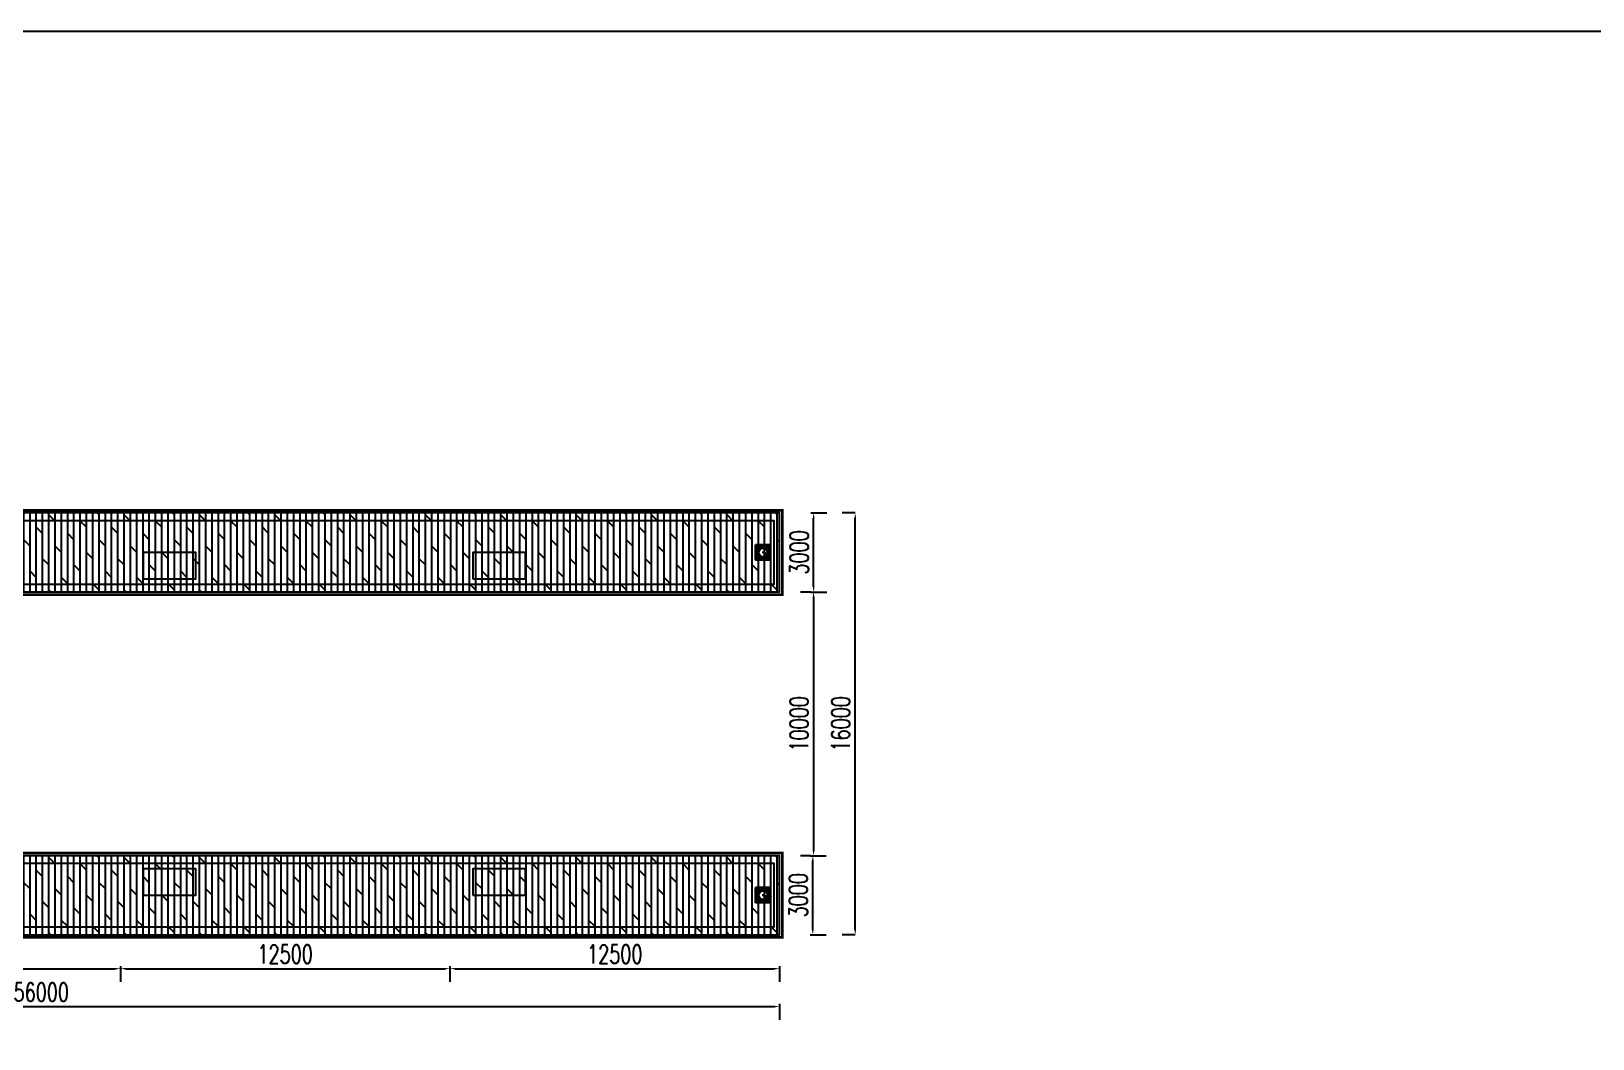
# Model space of a CAD drawing. Header units: millimetres. Extents: x -1546798 to -962116, y 1297493 to 1531173.
# Drawn here: x -1425906 to -1366688, y 1392987 to 1431195 of the extents above; entities that cross this region are included whole.
import ezdxf

# ---------------------------------------------------------------- set-up
doc = ezdxf.new("R2010")
doc.units = ezdxf.units.MM
doc.header["$LTSCALE"] = 10
doc.linetypes.add('CENTER2', pattern=[28.575, 19.05, -3.175, 3.175, -3.175])
doc.linetypes.add('DASHED2', pattern=[9.525, 6.35, -3.175])
doc.layers.get('0').update_dxf_attribs({"linetype": 'CONTINUOUS'})
doc.layers.get('DEFPOINTS').update_dxf_attribs({"linetype": 'CONTINUOUS'})
for name, color, linetype in [('W-_ANTICOLLISION防撞措施', 6, 'CONTINUOUS'), ('W-MOUNTING固定方式', 5, 'CONTINUOUS'), ('W-STEEL_FRAME钢架', 3, 'CONTINUOUS'), ('W-WOOD_FLOOR木地板', 30, 'CONTINUOUS')]:
    doc.layers.add(name, color=color, linetype=linetype)
doc.styles.add('STANDARD_T3', font='simplex.shx', dxfattribs={"width": 0.7, "bigfont": 'gbcbig.shx'})
doc.dimstyles.new('W&&200', dxfattribs={"dimtxt": 700, "dimasz": 200, "dimexe": 500, "dimexo": 600, "dimgap": 200, "dimtad": 1, "dimdec": 0, "dimzin": 0, "dimdsep": 46, "dimtxsty": 'STANDARD_T3', "dimcen": 0.09, "dimclrd": 1, "dimclre": 1, "dimclrt": 7, "dimazin": 2, "dimtfac": 1, "dimtdec": 0, "dimtix": 1, "dimtmove": 2, "dimatfit": 3, "dimfxl": 100, "dimtolj": 1, "dimtzin": 0, "dimarcsym": 0})

# ---------------------------------------------------------------- blocks, each defined once
blk = doc.blocks.new('*D186')
at = {"layer": 'DEFPOINTS', "color": 0, "transparency": 16777216}
for p in [(-1453526, 1395141), (-1397526, 1395144), (-1397526, 1394207)]:
    blk.add_point(p, dxfattribs=at)
at = {"layer": 'W-STEEL_FRAME钢架', "color": 1, "lineweight": -2, "transparency": 16777216}
for p, q in [((-1453526, 1394307), (-1453526, 1393707)), ((-1453326, 1394207), (-1397726, 1394207)), ((-1397526, 1394307), (-1397526, 1393707))]:
    blk.add_line(p, q, dxfattribs=at)
at = {"layer": 'W-STEEL_FRAME钢架', "color": 1, "transparency": 16777216}
for points in [[(-1453326, 1394241), (-1453326, 1394174), (-1453526, 1394207)], [(-1397726, 1394241), (-1397726, 1394174), (-1397526, 1394207)]]:
    blk.add_solid(points, dxfattribs=at)
at = {"layer": 'W-STEEL_FRAME钢架', "color": 7, "transparency": 16777216, "insert": (-1425526, 1394757), "char_height": 700, "attachment_point": 5, "style": 'STANDARD_T3'}
blk.add_mtext('\\A1;56000', dxfattribs=at)
blk = doc.blocks.new('*D187')
at = {"layer": 'DEFPOINTS', "color": 0, "transparency": 16777216}
for p in [(-1397526, 1399929), (-1396266, 1399929), (-1397526, 1396929)]:
    blk.add_point(p, dxfattribs=at)
at = {"layer": 'W-STEEL_FRAME钢架', "color": 1, "lineweight": -2, "transparency": 16777216}
for p, q in [((-1396366, 1399929), (-1395766, 1399929)), ((-1396266, 1397129), (-1396266, 1399729)), ((-1396366, 1396929), (-1395766, 1396929))]:
    blk.add_line(p, q, dxfattribs=at)
at = {"layer": 'W-STEEL_FRAME钢架', "color": 1, "transparency": 16777216}
for points in [[(-1396299, 1399729), (-1396232, 1399729), (-1396266, 1399929)], [(-1396299, 1397129), (-1396232, 1397129), (-1396266, 1396929)]]:
    blk.add_solid(points, dxfattribs=at)
at = {"layer": 'W-STEEL_FRAME钢架', "color": 7, "transparency": 16777216, "insert": (-1396816, 1398429), "char_height": 700, "attachment_point": 5, "rotation": 90, "style": 'STANDARD_T3'}
blk.add_mtext('\\A1;3000', dxfattribs=at)
blk = doc.blocks.new('*D188')
at = {"layer": 'DEFPOINTS', "color": 0, "transparency": 16777216}
for p in [(-1397526, 1412929), (-1396235, 1412929), (-1397526, 1409929)]:
    blk.add_point(p, dxfattribs=at)
at = {"layer": 'W-STEEL_FRAME钢架', "color": 1, "lineweight": -2, "transparency": 16777216}
for p, q in [((-1396335, 1412929), (-1395735, 1412929)), ((-1396235, 1410129), (-1396235, 1412729)), ((-1396335, 1409929), (-1395735, 1409929))]:
    blk.add_line(p, q, dxfattribs=at)
at = {"layer": 'W-STEEL_FRAME钢架', "color": 1, "transparency": 16777216}
for points in [[(-1396268, 1412729), (-1396201, 1412729), (-1396235, 1412929)], [(-1396268, 1410129), (-1396201, 1410129), (-1396235, 1409929)]]:
    blk.add_solid(points, dxfattribs=at)
at = {"layer": 'W-STEEL_FRAME钢架', "color": 7, "transparency": 16777216, "insert": (-1396785, 1411429), "char_height": 700, "attachment_point": 5, "rotation": 90, "style": 'STANDARD_T3'}
blk.add_mtext('\\A1;3000', dxfattribs=at)
blk = doc.blocks.new('*D189')
at = {"layer": 'DEFPOINTS', "color": 0, "transparency": 16777216}
for p in [(-1394658, 1412929), (-1394658, 1412929), (-1394658, 1396929)]:
    blk.add_point(p, dxfattribs=at)
at = {"layer": 'W-STEEL_FRAME钢架', "color": 1, "lineweight": -2, "transparency": 16777216}
for p, q in [((-1394658, 1412929), (-1395158, 1412929)), ((-1394658, 1397129), (-1394658, 1412729)), ((-1394658, 1396929), (-1395158, 1396929))]:
    blk.add_line(p, q, dxfattribs=at)
at = {"layer": 'W-STEEL_FRAME钢架', "color": 1, "transparency": 16777216}
for points in [[(-1394691, 1412729), (-1394624, 1412729), (-1394658, 1412929)], [(-1394691, 1397129), (-1394624, 1397129), (-1394658, 1396929)]]:
    blk.add_solid(points, dxfattribs=at)
at = {"layer": 'W-STEEL_FRAME钢架', "color": 7, "transparency": 16777216, "insert": (-1395208, 1404929), "char_height": 700, "attachment_point": 5, "rotation": 90, "style": 'STANDARD_T3'}
blk.add_mtext('\\A1;16000', dxfattribs=at)
blk = doc.blocks.new('*U310')
blk.add_lwpolyline([(-12, 0), (-12, 2.5), (12, 2.5), (12, 0)], close=True)
blk = doc.blocks.new('*U311')
at = {"color": 8, "linetype": 'Continuous', "lineweight": 15}
for p, q in [((-1, 2), (-2, 1)), ((0, 1), (0, -1)), ((-1, -2), (-2, -1))]:
    blk.add_line(p, q, dxfattribs=at)
at = {"color": 7, "linetype": 'Continuous', "lineweight": 15}
for p, q in [((16, 1), (0, 1)), ((0, 0), (19, 0)), ((16, 1), (16, 0)), ((19, -1), (19, 0)), ((0, -1), (19, -1))]:
    blk.add_line(p, q, dxfattribs=at)
for centre, radius, start, end in [((-3, 0), 2.9, 41.31782, 318.68218), ((-3, 0), 1.45, 41.31782, 318.68218), ((0, 3), 2.82, 221.31782, 270), ((0, -3), 2.82, 90, 138.68218), ((0, 3), 1.37, 221.31782, 270), ((0, -3), 1.37, 90, 138.68218)]:
    blk.add_arc(centre, radius, start, end, dxfattribs=at)
blk = doc.blocks.new('无头销轴_B型_D12X150')
at = {"color": 0}
for p, q in [((-72, 6), (-72, -6)), ((72, 6), (72, -6))]:
    blk.add_line(p, q, dxfattribs=at)
blk.add_lwpolyline([(-75, 4), (-75, -4), (-72, -6), (72, -6), (75, -4), (75, 4), (72, 6), (-72, 6)], close=True, dxfattribs=at)
for centre in [(-70, 0), (70, 0)]:
    blk.add_circle(centre, 1.6, dxfattribs=at)
blk = doc.blocks.new('A$C1EDE4923')
at = {"color": 3, "linetype": 'CENTER2', "ltscale": 0.5}
for p, q in [((-284, 80), (-260, 80)), ((-272, 68), (-272, 92)), ((-235, 120), (-254, 120)), ((-146, 120), (-127, 120)), ((-97, 80), (-121, 80)), ((-109, 68), (-109, 92))]:
    blk.add_line(p, q, dxfattribs=at)
at = {"linetype": 'DASHED2'}
for p, q in [((-240, 126), (-249, 126)), ((-240, 113), (-249, 113)), ((-235, 126), (-145, 126)), ((-235, 113), (-145, 113)), ((-141, 126), (-132, 126)), ((-141, 113), (-132, 113))]:
    blk.add_line(p, q, dxfattribs=at)
at = {"color": 3, "linetype": 'CENTER2'}
blk.add_line((-241, 120), (-140, 120), dxfattribs=at)
for p, q in [((-232, 80), (-232, 160)), ((-148, 80), (-148, 160))]:
    blk.add_line(p, q)
for points in [[(-94, 40), (-94, 120), (-287, 120), (-287, 40)], [(-249, 142), (-240, 142), (-240, 40), (-249, 40)], [(-232, 160), (-148, 160), (-145, 157), (-145, 83), (-148, 80), (-232, 80), (-235, 83), (-235, 157)], [(-132, 142), (-141, 142), (-141, 40), (-132, 40)]]:
    blk.add_lwpolyline(points, close=True)
for centre in [(-272, 80), (-109, 80)]:
    blk.add_circle(centre, 7)
at = {"xscale": -1}
for name, p, rotation in [('无头销轴_B型_D12X150', (-190, 120), 180), ('*U311', (-260, 114), 270), ('*U310', (-249, 120), 90), ('*U310', (-237, 120), 90)]:
    blk.add_blockref(name, p, dxfattribs=dict(at, rotation=rotation))
for name, p, rotation in [('*U310', (-143, 120), 270), ('*U310', (-132, 120), 270), ('*U311', (-121, 114), 90)]:
    blk.add_blockref(name, p, dxfattribs=dict(rotation=rotation))
blk = doc.blocks.new('内置抱桩器')
at = {"color": 5, "lineweight": 5}
blk.add_line((-213, 212), (212, 212), dxfattribs=at)
at = {"color": 5}
for p, q in [((-113, 212), (-213, 212)), ((-213, 212), (-213, 112)), ((-213, 112), (-203, 112)), ((-203, 112), (-113, 202)), ((-113, 202), (-113, 212)), ((30, 0), (-30, 0)), ((30, 0), (-30, 0)), ((0, -30), (0, 30)), ((0, -30), (0, 30)), ((112, 202), (112, 212)), ((112, 212), (212, 212)), ((202, 112), (112, 202)), ((212, 112), (202, 112)), ((212, 212), (212, 112)), ((-213, -113), (-203, -113)), ((-213, -213), (-213, -113)), ((-113, -213), (-213, -213)), ((-203, -113), (-113, -203)), ((-159, -213), (159, -213)), ((-113, -203), (-113, -213)), ((202, -113), (112, -203)), ((112, -203), (112, -213)), ((112, -213), (212, -213)), ((212, -113), (202, -113)), ((212, -213), (212, -113))]:
    blk.add_line(p, q, dxfattribs=at)
blk.add_ellipse((0, 0), major_axis=(-115, 115), ratio=1, start_param=0.785398, end_param=7.068583, dxfattribs=at)
blk.add_ellipse((0, 0), major_axis=(-115, 115), ratio=1, start_param=0.785398, end_param=7.068583, dxfattribs=at)
at = {"color": 5, "lineweight": 5}
blk.add_ellipse((0, 0), major_axis=(-115, 115), ratio=1, start_param=0.785398, end_param=7.068583, dxfattribs=at)
at = {"layer": 'W-STEEL_FRAME钢架', "color": 5}
for p, q in [((-293, -293), (-293, 292)), ((292, 292), (-293, 292)), ((-213, -293), (-213, 292)), ((211, 212), (-213, 212)), ((212, -293), (212, 292)), ((292, -293), (292, 292)), ((292, -293), (-293, -293)), ((212, -213), (-213, -213))]:
    blk.add_line(p, q, dxfattribs=at)
at = {"color": 5, "lineweight": 5, "extrusion": (0, 0, -1), "zscale": -1000}
for p, rotation in [((332, 190), 90), ((190, -332), 359.9999999997158)]:
    blk.add_blockref('A$C1EDE4923', p, dxfattribs=dict(at, rotation=rotation))
at = {"color": 5, "lineweight": 5, "zscale": 1000}
for p, rotation in [((-190, 332), 180.0000000002842), ((332, 190), 90)]:
    blk.add_blockref('A$C1EDE4923', p, dxfattribs=dict(at, rotation=rotation))
blk = doc.blocks.new('*D208')
at = {"color": 1, "lineweight": -2, "transparency": 16777216}
for p, q in [((-1396335, 1409929), (-1396738, 1409929)), ((-1396238, 1409729), (-1396238, 1400129)), ((-1396335, 1399929), (-1396738, 1399929))]:
    blk.add_line(p, q, dxfattribs=at)
at = {"color": 1, "transparency": 16777216}
for points in [[(-1396271, 1409729), (-1396205, 1409729), (-1396238, 1409929)], [(-1396271, 1400129), (-1396205, 1400129), (-1396238, 1399929)]]:
    blk.add_solid(points, dxfattribs=at)
at = {"layer": 'DEFPOINTS', "color": 0, "transparency": 16777216}
for p in [(-1395735, 1409929), (-1396238, 1399929), (-1395735, 1399929)]:
    blk.add_point(p, dxfattribs=at)
at = {"color": 7, "transparency": 16777216, "insert": (-1396788, 1404929), "char_height": 700, "attachment_point": 5, "rotation": 90, "style": 'STANDARD_T3'}
blk.add_mtext('\\A1;10000', dxfattribs=at)
blk = doc.blocks.new('*D590')
at = {"layer": 'DEFPOINTS', "color": 0, "transparency": 16777216}
for p in [(-1435026, 1396420), (-1422526, 1396420), (-1422526, 1395644)]:
    blk.add_point(p, dxfattribs=at)
at = {"layer": 'W-STEEL_FRAME钢架', "color": 1, "lineweight": -2, "transparency": 16777216}
for p, q in [((-1435026, 1395744), (-1435026, 1395144)), ((-1434826, 1395644), (-1422726, 1395644)), ((-1422526, 1395744), (-1422526, 1395144))]:
    blk.add_line(p, q, dxfattribs=at)
at = {"layer": 'W-STEEL_FRAME钢架', "color": 1, "transparency": 16777216}
for points in [[(-1434826, 1395677), (-1434826, 1395611), (-1435026, 1395644)], [(-1422726, 1395677), (-1422726, 1395611), (-1422526, 1395644)]]:
    blk.add_solid(points, dxfattribs=at)
at = {"layer": 'W-STEEL_FRAME钢架', "color": 7, "transparency": 16777216, "insert": (-1428776, 1396194), "char_height": 700, "attachment_point": 5, "style": 'STANDARD_T3'}
blk.add_mtext('\\A1;12500', dxfattribs=at)
blk = doc.blocks.new('*D591')
at = {"layer": 'DEFPOINTS', "color": 0, "transparency": 16777216}
for p in [(-1422526, 1396420), (-1410026, 1396420), (-1410026, 1395644)]:
    blk.add_point(p, dxfattribs=at)
at = {"layer": 'W-STEEL_FRAME钢架', "color": 1, "lineweight": -2, "transparency": 16777216}
for p, q in [((-1422526, 1395744), (-1422526, 1395144)), ((-1422326, 1395644), (-1410226, 1395644)), ((-1410026, 1395744), (-1410026, 1395144))]:
    blk.add_line(p, q, dxfattribs=at)
at = {"layer": 'W-STEEL_FRAME钢架', "color": 1, "transparency": 16777216}
for points in [[(-1422326, 1395677), (-1422326, 1395611), (-1422526, 1395644)], [(-1410226, 1395677), (-1410226, 1395611), (-1410026, 1395644)]]:
    blk.add_solid(points, dxfattribs=at)
at = {"layer": 'W-STEEL_FRAME钢架', "color": 7, "transparency": 16777216, "insert": (-1416276, 1396194), "char_height": 700, "attachment_point": 5, "style": 'STANDARD_T3'}
blk.add_mtext('\\A1;12500', dxfattribs=at)
blk = doc.blocks.new('*D592')
at = {"layer": 'DEFPOINTS', "color": 0, "transparency": 16777216}
for p in [(-1410026, 1396420), (-1397526, 1396929), (-1397526, 1395644)]:
    blk.add_point(p, dxfattribs=at)
at = {"layer": 'W-STEEL_FRAME钢架', "color": 1, "lineweight": -2, "transparency": 16777216}
for p, q in [((-1410026, 1395744), (-1410026, 1395144)), ((-1409826, 1395644), (-1397726, 1395644)), ((-1397526, 1395744), (-1397526, 1395144))]:
    blk.add_line(p, q, dxfattribs=at)
at = {"layer": 'W-STEEL_FRAME钢架', "color": 1, "transparency": 16777216}
for points in [[(-1409826, 1395677), (-1409826, 1395611), (-1410026, 1395644)], [(-1397726, 1395677), (-1397726, 1395611), (-1397526, 1395644)]]:
    blk.add_solid(points, dxfattribs=at)
at = {"layer": 'W-STEEL_FRAME钢架', "color": 7, "transparency": 16777216, "insert": (-1403776, 1396194), "char_height": 700, "attachment_point": 5, "style": 'STANDARD_T3'}
blk.add_mtext('\\A1;12500', dxfattribs=at)

msp = doc.modelspace()

# ---------------------------------------------------------------- hatches: boundary and pattern name
at = {"layer": 'W-WOOD_FLOOR木地板'}
h = msp.add_hatch(dxfattribs=at)
h.set_pattern_fill('DOLMIT', color=256, scale=300, angle=90)
h.set_pattern_definition([(90, (-154854.25, -14686.72), (-238.122618, 1e-14), []), (135, (-154854.25, -14686.7), (-476.2449, -476.2449), [336.75638, -673.512])])
h.paths.add_polyline_path([(-1447526.2, 1412929.5), (-1447526.2, 1409929.5), (-1397526.2, 1409929.5), (-1397526.2, 1412929.5)])
h = msp.add_hatch(dxfattribs=at)
h.set_pattern_fill('DOLMIT', color=256, scale=300, angle=90)
h.set_pattern_definition([(90, (-154854.25, -27686.72), (-238.122618, 1e-14), []), (135, (-154854.25, -27686.7), (-476.2449, -476.2449), [336.75638, -673.512])])
h.paths.add_polyline_path([(-1397526.2, 1399929.5), (-1447526.2, 1399929.5), (-1447526.2, 1396929.5), (-1397526.2, 1396929.5)])

# ---------------------------------------------------------------- linework, layer by layer
msp.add_line((-1475893.5, 1431195), (-1238233.7, 1431195))
msp.add_lwpolyline([(-1475893.5, 1431195), (-962116.5, 1431195), (-962116.5, 1297493.4), (-1475893.5, 1297493.4)], close=True)
at = {"layer": 'W-_ANTICOLLISION防撞措施', "color": 5}
msp.add_lwpolyline([(-1450626.2, 1413029.5, 100, 100, 0), (-1450626.2, 1406529.5, 100, 100, 0), (-1453626.2, 1406529.5, 100, 100, 0), (-1453626.2, 1403329.5, 100, 100, 0), (-1450626.2, 1403329.5, 100, 100, 0), (-1450626.2, 1396829.5, 100, 100, 0), (-1447526.2, 1396829.5, 100, 100, 0), (-1397426.2, 1396829.5, 100, 100, 0), (-1397426.2, 1400029.5, 100, 100, 0), (-1447426.2, 1400029.5, 100, 100, 0), (-1447426.2, 1409829.5, 100, 100, 0), (-1397426.2, 1409829.5, 100, 100, 0), (-1397426.2, 1413029.5, 100, 100, 0), (-1447526.2, 1413029.5, 100, 100, 0), (-1450626.2, 1413029.5, 0, 0, 0)], format="xyseb", dxfattribs=at)
at = {"layer": 'W-STEEL_FRAME钢架'}
for points in [[(-1421662.3, 1410429.5), (-1419662.3, 1410429.5), (-1419662.3, 1411429.5), (-1421662.3, 1411429.5)], [(-1409162.3, 1410429.5), (-1407162.3, 1410429.5), (-1407162.3, 1411429.5), (-1409162.3, 1411429.5)], [(-1421662.3, 1398429.5), (-1419662.3, 1398429.5), (-1419662.3, 1399429.5), (-1421662.3, 1399429.5)], [(-1409162.3, 1398429.5), (-1407162.3, 1398429.5), (-1407162.3, 1399429.5), (-1409162.3, 1399429.5)]]:
    msp.add_lwpolyline(points, close=True, dxfattribs=at)
at = {"layer": 'W-WOOD_FLOOR木地板', "color": 6}
msp.add_lwpolyline([(-1453226.2, 1403729.5), (-1450226.2, 1403729.5), (-1450226.2, 1397229.5), (-1397726.2, 1397229.5), (-1397726.2, 1399629.5), (-1447826.2, 1399629.5), (-1447826.2, 1410229.5), (-1397726.2, 1410229.5), (-1397726.2, 1412629.5), (-1450226.2, 1412629.5), (-1450226.2, 1406129.5), (-1453226.2, 1406129.5)], dxfattribs=at)
at = {"layer": 'W-WOOD_FLOOR木地板'}
for points in [[(-1447526.2, 1409929.5), (-1397526.2, 1409929.5), (-1397526.2, 1412929.5), (-1447526.2, 1412929.5)], [(-1447526.2, 1396929.5), (-1397526.2, 1396929.5), (-1397526.2, 1399929.5), (-1447526.2, 1399929.5)]]:
    msp.add_lwpolyline(points, close=True, dxfattribs=at)

# ---------------------------------------------------------------- block references
at = {"layer": 'W-MOUNTING固定方式', "color": 5}
for p in [(-1398151.1, 1411429.5), (-1398151.1, 1398429.5)]:
    msp.add_blockref('内置抱桩器', p, dxfattribs=at)

# ---------------------------------------------------------------- dimensions: what is measured, and where the dimension line sits
dim = msp.add_linear_dim(base=(-1396237.9, 1399929.5), p1=(-1395734.6, 1409929.5), p2=(-1395734.6, 1399929.5), angle=90, dimstyle='W&&200')
dim.commit()
dim.dimension.update_dxf_attribs({"geometry": '*D208', "text_midpoint": (-1396787.9, 1404929.5)})
at = {"layer": 'W-STEEL_FRAME钢架'}
for base, p1, p2, picture, middle in [((-1396234.6, 1412929.5), (-1397526.2, 1409929.5), (-1397526.2, 1412929.5), '*D188', (-1396784.6, 1411429.5)), ((-1394657.8, 1412929.5), (-1394657.8, 1396929.5), (-1394657.8, 1412929.5), '*D189', (-1395207.8, 1404929.5)), ((-1396265.8, 1399929.5), (-1397526.2, 1396929.5), (-1397526.2, 1399929.5), '*D187', (-1396815.8, 1398429.5))]:
    dim = msp.add_linear_dim(base=base, p1=p1, p2=p2, angle=90, dimstyle='W&&200', override={"dimfxlon": 1}, dxfattribs=at)
    dim.commit()
    dim.dimension.update_dxf_attribs({"geometry": picture, "text_midpoint": middle})
for base, p1, p2, picture, middle in [((-1422526.2, 1395644.1), (-1435026.2, 1396419.9), (-1422526.2, 1396419.9), '*D590', (-1428776.2, 1396194.1)), ((-1410026.2, 1395644.1), (-1422526.2, 1396419.9), (-1410026.2, 1396419.9), '*D591', (-1416276.2, 1396194.1)), ((-1397526.2, 1395644.1), (-1410026.2, 1396419.9), (-1397526.2, 1396929.5), '*D592', (-1403776.2, 1396194.1)), ((-1397526.2, 1394207.2), (-1453526.2, 1395141.2), (-1397526.2, 1395143.7), '*D186', (-1425526.2, 1394757.2))]:
    dim = msp.add_linear_dim(base=base, p1=p1, p2=p2, dimstyle='W&&200', override={"dimfxlon": 1}, dxfattribs=at)
    dim.commit()
    dim.dimension.update_dxf_attribs({"geometry": picture, "text_midpoint": middle})

doc.saveas('drawing.dxf')
